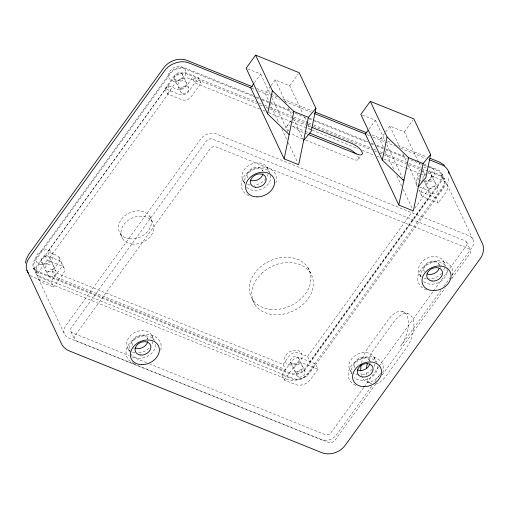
<?xml version="1.0" encoding="UTF-8"?>
<svg xmlns="http://www.w3.org/2000/svg" width="509" height="509" viewBox="0 0 509 509"><rect width="100%" height="100%" fill="white"/><g stroke="black" fill="none" stroke-linecap="round" stroke-linejoin="round"><path stroke-width="0.38" stroke-dasharray="2.54 1.91" d="M44.747 254.85L37.278 265.176A11.427 8.818 -25.2 0 0 40.128 277.43L51.021 281.821L53.496 287.082L63.453 273.314A6.859 5.294 -25.2 0 0 61.742 265.965L47.222 260.112L44.747 254.85L59.267 260.697A6.859 5.294 -25.2 0 1 60.978 268.052L51.021 281.821M164.98 88.649L172.449 78.329A11.427 8.818 -25.2 0 1 187.745 73.379L198.631 77.769L201.106 83.031L191.155 96.793A6.859 5.294 -25.2 0 1 181.974 99.764L167.455 93.91L164.98 88.649L179.499 94.496A6.859 5.294 -25.2 0 0 188.674 91.531L198.631 77.769M167.945 85.582L170.426 90.844L50.194 257.045L47.712 251.783L167.945 85.582L177.024 89.234A6.859 5.294 -25.2 0 0 186.199 86.269L192.421 77.667L256.587 103.518M47.222 260.112L39.759 270.438A11.427 8.818 -25.2 0 0 42.61 282.692L53.496 287.082M167.455 93.91L174.924 83.591A11.427 8.818 -25.2 0 1 190.22 78.64L201.106 83.031M52.274 271.392L283.112 364.399L285.587 369.661L54.756 276.654L52.274 271.392L58.497 262.79A6.859 5.294 -25.2 0 0 56.792 255.435L47.712 251.783M254.322 82.808L260.659 74.053L246.865 68.492M270.654 86.155L265.221 93.662L269.274 102.277M271.106 85.531L275.178 79.9L289.697 85.747L302.785 113.558M289.697 85.747L298.255 73.92M286.885 126.117L290.62 120.957A9.143 3.385 35.9 0 0 290.881 123.197M369.012 129.019L375.349 120.258L360.836 114.41M358.552 159.26L361.04 155.818M418.481 161.907L404.388 131.958L389.869 126.111L379.911 139.873L383.627 147.769M404.388 131.958L412.945 120.124M283.112 364.399L289.335 355.791A6.859 5.294 -25.2 0 1 298.516 352.826L307.589 356.485L310.064 361.746L430.296 195.545L427.821 190.283L419.441 186.905M420.148 174.969L417.036 179.27A6.859 5.294 -25.2 0 0 417.463 185.88M422.368 171.896L423.259 170.668L425.422 175.274M281.852 374.821L291.81 361.059A6.859 5.294 -25.2 0 1 300.991 358.088L315.51 363.935L317.985 369.203L310.515 379.523A11.427 8.818 -25.2 0 1 295.22 384.473L284.334 380.083L281.852 374.821L292.745 379.205A11.427 8.818 -25.2 0 0 308.04 374.261L315.51 363.935M422.177 180.848L424.398 177.775M428.107 172.646L429.469 170.769L440.355 175.153A11.427 8.818 -25.2 0 1 443.205 187.414L435.742 197.74L438.217 203.002L445.68 192.676A11.427 8.818 -25.2 0 0 442.83 180.421L431.944 176.031L429.469 170.769M284.334 380.083L294.285 366.321A6.859 5.294 -25.2 0 1 303.466 363.35L317.985 369.203M431.944 176.031L421.986 189.793A6.859 5.294 -25.2 0 0 423.698 197.148L438.217 203.002M307.589 356.485L412.443 211.54M414.771 208.321L427.821 190.283M363.7 387.489L331.073 432.586A4.575 3.525 -25.2 0 1 324.958 434.565L149.671 363.948M364.17 386.84L378.613 366.868M379.084 366.226L433.146 291.485M433.617 290.843L448.066 270.871M449.931 268.294L466.244 245.739A4.575 3.525 -25.2 0 0 465.099 240.84L212.488 139.065A4.575 3.525 -25.2 0 0 206.368 141.044L71.203 327.885A4.575 3.525 -25.2 0 0 72.342 332.791L129.051 355.638M371.595 386.293L336.519 434.781A11.427 8.818 -25.2 0 1 321.224 439.731L68.607 337.951A11.427 8.818 -25.2 0 1 65.756 325.696L200.928 138.849A11.427 8.818 -25.2 0 1 216.223 133.899L468.834 235.68A11.427 8.818 -25.2 0 1 471.684 247.934L451.75 275.496M374.828 381.826L380.827 373.53M441.08 290.238L400.742 346.005A22.86 11.822 -68.1 0 0 406.996 315.644A22.86 11.822 -68.1 0 0 388.361 319.69L368.446 347.221A22.86 11.822 -68.1 0 0 361.606 362.542M443.867 286.395L449.892 278.06M375.693 383.939L334.788 440.482A4.575 3.525 -25.2 0 1 328.668 442.461L76.057 340.686A4.575 3.525 -25.2 0 1 74.918 335.781L210.083 148.933A4.575 3.525 -25.2 0 1 216.204 146.955L468.814 248.729A4.575 3.525 -25.2 0 1 469.96 253.635L451.629 278.977M382.208 374.936L445.133 287.954M256.765 88.483L270.438 93.993M271.157 94.286L277.634 96.895M282.673 98.924L312.182 110.809M371.914 134.879L384.868 140.096M387.75 141.254L391.345 142.705M397.822 145.313L427.331 157.205M251.605 88.178L254.551 89.361M258.228 90.85L279.587 99.452M284.741 101.526L311.26 112.209M367.231 134.764L369.439 135.655M373.122 137.137L395.34 146.089M400.481 148.157L425.454 158.223M253.024 95.418L185.27 68.117A11.427 8.818 -25.2 0 0 169.968 73.067L34.803 259.908A11.427 8.818 -25.2 0 0 37.653 272.169L290.264 373.943A11.427 8.818 -25.2 0 0 305.565 369L440.73 182.152A11.427 8.818 -25.2 0 0 437.88 169.891L429.781 166.628M256.708 96.901L258.916 97.792M261.861 98.975L290.582 110.548M308.995 117.967L367.912 141.706M370.857 142.889L373.803 144.079M376.749 145.262L384.855 148.526M385.593 148.825L406.214 157.135M423.889 164.254L426.835 165.444M255.473 97.289L184.767 68.804A10.517 8.112 -25.2 0 0 170.7 73.353L35.528 260.201A10.517 8.112 -25.2 0 0 38.15 271.482L290.766 373.256A10.517 8.112 -25.2 0 0 304.84 368.707L440.005 181.859A10.517 8.112 -25.2 0 0 437.384 170.579L410.133 159.603M256.205 97.588L261.365 99.662M262.103 99.961L270.203 103.225M270.941 103.524L294.507 113.017M295.239 113.316L308.499 118.654M309.237 118.953L313.652 120.735M314.39 121.027L368.153 142.692M371.099 143.875L374.045 145.065M376.991 146.248L385.09 149.512M385.828 149.811L407.187 158.414M257.948 102.551L187.248 74.066A10.517 8.112 -25.2 0 0 173.175 78.621L38.003 265.463A10.517 8.112 -25.2 0 0 40.631 276.743L293.241 378.518A10.517 8.112 -25.2 0 0 307.315 373.969L442.48 187.121A10.517 8.112 -25.2 0 0 439.859 175.847L384.619 153.591M258.687 102.85L261.632 104.04M264.578 105.223L268.994 107.005M269.732 107.304L293.299 116.796M294.037 117.095L308.028 122.733M308.766 123.025L313.181 124.807M313.919 125.106L370.628 147.954M373.574 149.137L376.52 150.327M380.204 151.809L383.888 153.292M260.271 105L262.485 105.891M266.169 107.38L269.121 108.57M269.859 108.862L292.72 118.075M293.458 118.374L307.474 124.018M308.206 124.317L312.634 126.098M313.372 126.397L371.634 149.869M374.586 151.058L379.008 152.84M379.746 153.139L407.773 164.426M408.511 164.725L421.783 170.076M307.43 125.596L295.665 120.856A9.143 3.385 35.9 0 0 293.871 120.277M308.168 125.895L311.107 127.078M259.8 109.079L194.896 82.929L192.421 77.667M262.746 110.262L264.96 111.153M268.65 112.642L290.773 121.556M291.511 121.855L357.884 148.596M362.313 150.378L374.109 155.13M377.061 156.32L380.007 157.51M383.697 158.993L405.081 167.614M405.819 167.906L419.836 173.556M420.574 173.849L424.996 175.63M291.931 126.016L304.433 131.055M305.165 131.354L308.842 132.83M307.239 134.052L300.615 131.386A9.143 3.385 35.9 0 1 292.166 125.169M302.766 138.912L296.887 136.546A9.143 3.385 35.9 0 1 291.027 132.932M305.705 140.102L353.507 159.355A9.143 3.385 35.9 0 0 357.744 156.059M435.742 197.74L421.223 191.887A6.859 5.294 -25.2 0 1 419.002 190.099L421.477 195.361M402.237 311.368L407.677 313.563M366.951 381.852L371.716 383.773M131.996 356.828L146.726 362.758M442.181 174.046L444.656 179.314M447.131 184.576L473.135 239.834M441.335 174.402L443.816 179.671M466.581 242.029L470.297 249.925M431.333 174.606L437.524 187.764M418.818 162.619L421.166 167.614M422.508 170.464L424.856 175.452M424.404 181.255L429.577 192.262M389.869 126.111L399.921 147.47M402.937 153.877L406.621 161.709M408.294 165.266L417.342 184.493M416.521 184.837L417.45 186.809M443.473 261.015L445.948 266.283M375.349 120.258L385.071 140.91M386.745 144.467L402.492 177.934M438.707 263.719L439.324 265.03M439.636 265.692L440.565 267.664M384.976 150.639L394.093 170.012M396.797 175.751L401.525 185.804M403.211 189.393L412.672 209.485M419.651 274.51L421.197 277.799A13.718 10.581 -25.2 0 1 429.189 263.617A13.718 10.581 -25.2 0 1 445.521 265.673M304.458 117.121L307.481 123.541M307.818 124.253L310.496 129.96M275.178 79.9L285.562 101.972M288.247 107.666L291.931 115.498M293.273 118.349L303.657 140.42M260.659 74.053L270.374 94.699M271.717 97.55L287.801 131.723M269.611 102.996L279.066 123.089M281.77 128.828L286.834 139.593M288.183 142.463L297.638 162.556M374.02 357.019L376.501 362.287A13.718 10.581 -25.2 0 0 360.168 359.418A13.718 10.581 -25.2 0 0 351.751 373.765L350.198 370.514M369.254 359.723L370.806 363.012M267.072 167.283L269.547 172.545A13.718 10.581 -25.2 0 0 253.215 169.675A13.718 10.581 -25.2 0 0 244.804 184.029M262.307 169.981L262.924 171.298M307.92 267.639L310.395 272.9M243.251 180.778L245.103 184.722M182.349 74.289L188.54 87.446M174.409 78.787L180.6 91.944M298.649 358.012L304.84 371.169M290.709 362.51L296.9 375.667M252.33 299.12L254.805 304.388M149.837 216.459L152.312 221.72M120.054 233.326L122.535 238.587M151.809 335.043L154.284 340.305A13.718 10.581 -25.2 0 0 137.952 337.435A13.718 10.581 -25.2 0 0 129.534 351.789M147.044 337.741L147.661 339.058M133.676 347.806L134.293 349.123M127.982 348.531L129.84 352.483M59.012 257.223L63.962 267.753M49.666 257.694L55.863 270.852M41.725 262.192L47.916 275.35M70.859 331.601L74.575 339.49M34.198 267.658L36.673 272.919M33.352 268.014L35.834 273.276M38.309 278.538L64.312 333.796M30.502 275.35A18.286 14.112 -25.2 0 0 33.918 277.329L286.535 379.103A18.286 14.112 -25.2 0 0 311.005 371.188L446.177 184.347A18.286 14.112 -25.2 0 0 449.205 176.68M423.991 167.467A9.143 7.056 -25.2 0 1 434.921 172.723A9.143 7.056 -25.2 0 1 424.042 181.694M422.056 181.408A9.143 7.056 -25.2 0 1 420.307 180.701M418.894 179.62A9.143 7.056 -25.2 0 1 422.006 168.434M427.7 173.143A4.575 3.525 -25.2 0 1 431.511 177.374A4.575 3.525 -25.2 0 1 424.869 180.294M423.03 178.252A4.575 3.525 -25.2 0 1 425.46 173.868M248.92 195.685A18.286 14.112 -25.2 0 1 243.499 177.367A18.286 14.112 -25.2 0 1 265.997 167.321A18.286 14.112 -25.2 0 1 275.56 183.781M426.701 289.901A18.286 14.112 -25.2 0 1 419.524 271.768A18.286 14.112 -25.2 0 1 442.397 261.053A18.286 14.112 -25.2 0 1 451.687 278.2M375.655 384.041A22.86 11.822 -68.1 0 0 386.274 375.725L406.188 348.194A22.86 11.822 -68.1 0 0 412.443 317.832A22.86 11.822 -68.1 0 0 393.807 321.885L373.892 349.409A22.86 11.822 -68.1 0 0 368.497 359.774M370.953 383.5A22.86 11.822 -68.1 0 1 366.932 377.907M366.365 375.133A22.86 11.822 -68.1 0 1 366.206 370.889M270.654 175.274A13.718 10.581 -25.2 0 1 261.62 189.106A13.718 10.581 -25.2 0 1 245.726 186.039M244.695 182.489A13.718 10.581 -25.2 0 1 250.74 164.413A13.718 10.581 -25.2 0 1 268.358 171.514M268.001 174.422A13.718 10.581 -25.2 0 1 267.365 176.178M266.048 178.417A13.718 10.581 -25.2 0 1 254.137 185.161M250.116 185.041A13.718 10.581 -25.2 0 1 247.132 184.105M134.338 363.7A18.286 14.112 -25.2 0 1 127.975 345.566A18.286 14.112 -25.2 0 1 150.479 335.03A18.286 14.112 -25.2 0 1 160.297 351.541M155.569 344.529A13.718 10.581 -25.2 0 1 145.466 357.216A13.718 10.581 -25.2 0 1 130.463 353.8M131.328 351.598A13.718 10.581 -25.2 0 1 134.198 332.829A13.718 10.581 -25.2 0 1 153.094 339.268M152.878 341.596A13.718 10.581 -25.2 0 1 151.504 345.07M148.991 348.226A13.718 10.581 -25.2 0 1 137.5 353.004M134.853 352.794A13.718 10.581 -25.2 0 1 131.869 351.865M355.867 385.428A18.286 14.112 -25.2 0 1 350.72 366.671A18.286 14.112 -25.2 0 1 373.924 357.286A18.286 14.112 -25.2 0 1 381.928 374.885M377.786 366.512A13.718 10.581 -25.2 0 1 369.006 378.645A13.718 10.581 -25.2 0 1 354.118 377.493M351.643 372.232A13.718 10.581 -25.2 0 1 357.693 354.149A13.718 10.581 -25.2 0 1 375.311 361.25M374.955 364.164A13.718 10.581 -25.2 0 1 373.371 367.613M372.155 369.21A13.718 10.581 -25.2 0 1 361.085 374.904M358.374 374.942A13.718 10.581 -25.2 0 1 353.545 373.574M446.87 268.294A13.718 10.581 -25.2 0 1 439.731 281.986A13.718 10.581 -25.2 0 1 423.571 281.49M421.096 276.228A13.718 10.581 -25.2 0 1 427.14 258.146A13.718 10.581 -25.2 0 1 444.758 265.246M444.548 267.575A13.718 10.581 -25.2 0 1 443.765 269.91M441.608 273.206A13.718 10.581 -25.2 0 1 428.489 278.977M426.523 278.773A13.718 10.581 -25.2 0 1 423.533 277.844M424.417 271.812A8.227 6.35 -25.2 0 1 429.106 261.906A8.227 6.35 -25.2 0 1 439.35 265.246M370.011 362.949A8.227 6.35 -25.2 0 1 369.579 364.705M354.964 367.816A8.227 6.35 -25.2 0 1 359.329 358.062A8.227 6.35 -25.2 0 1 369.744 360.716M132.48 345.35A8.227 6.35 -25.2 0 1 137.767 335.787A8.227 6.35 -25.2 0 1 147.68 339.268M248.01 178.08A8.227 6.35 -25.2 0 1 252.381 168.32A8.227 6.35 -25.2 0 1 262.79 170.979M289.36 131.379A9.143 3.385 35.9 0 1 290.136 125.443M379.886 374.777A22.86 11.822 -68.1 0 1 362.529 378.244M361.492 375.718A22.86 11.822 -68.1 0 1 360.792 371.589M262.568 272.525L257.198 278.41A32.003 24.693 -25.2 0 0 272.347 314.562L280.217 314.619A32.003 24.693 -25.2 0 0 311.89 275.763A32.003 24.693 -25.2 0 0 262.568 272.525M290.015 364.953A9.143 7.056 -25.2 0 0 302.181 355.25A9.143 7.056 -25.2 0 0 288.132 352.673A9.143 7.056 -25.2 0 0 290.015 364.953M41.032 264.642A9.143 7.056 -25.2 0 0 53.197 254.939A9.143 7.056 -25.2 0 0 39.148 252.362A9.143 7.056 -25.2 0 0 41.032 264.642M173.709 81.236A9.143 7.056 -25.2 0 0 185.874 71.534A9.143 7.056 -25.2 0 0 171.832 68.957A9.143 7.056 -25.2 0 0 173.709 81.236M129.451 238.772A17.147 13.228 -25.2 0 0 151.173 219.64A17.147 13.228 -25.2 0 0 124.215 216.255A17.147 13.228 -25.2 0 0 129.451 238.772M269.872 309.294A32.003 24.693 -25.2 0 0 310.414 273.587A32.003 24.693 -25.2 0 0 260.093 267.257A32.003 24.693 -25.2 0 0 269.872 309.294M293.216 363.96A4.575 3.525 -25.2 0 0 299.006 358.858A4.575 3.525 -25.2 0 0 291.822 357.954A4.575 3.525 -25.2 0 0 293.216 363.96M296.932 371.856A4.575 3.525 -25.2 0 0 302.721 366.754A4.575 3.525 -25.2 0 0 295.532 365.85A4.575 3.525 -25.2 0 0 296.932 371.856M429.609 188.451A4.575 3.525 -25.2 0 0 435.399 183.348A4.575 3.525 -25.2 0 0 428.215 182.445A4.575 3.525 -25.2 0 0 429.609 188.451M176.909 80.244A4.575 3.525 -25.2 0 0 182.706 75.141A4.575 3.525 -25.2 0 0 175.516 74.238A4.575 3.525 -25.2 0 0 176.909 80.244M180.625 88.133A4.575 3.525 -25.2 0 0 186.415 83.037A4.575 3.525 -25.2 0 0 179.232 82.134A4.575 3.525 -25.2 0 0 180.625 88.133M44.232 263.649A4.575 3.525 -25.2 0 0 50.022 258.547A4.575 3.525 -25.2 0 0 42.839 257.643A4.575 3.525 -25.2 0 0 44.232 263.649M47.948 271.539A4.575 3.525 -25.2 0 0 53.738 266.442A4.575 3.525 -25.2 0 0 46.554 265.539A4.575 3.525 -25.2 0 0 47.948 271.539M131.926 244.034A17.147 13.228 -25.2 0 0 153.648 224.908A17.147 13.228 -25.2 0 0 126.69 221.517A17.147 13.228 -25.2 0 0 131.926 244.034M183.1 93.401A4.575 3.525 -25.2 0 0 188.896 88.299A4.575 3.525 -25.2 0 0 181.707 87.395A4.575 3.525 -25.2 0 0 183.1 93.401M432.084 193.713A4.575 3.525 -25.2 0 0 437.88 188.61A4.575 3.525 -25.2 0 0 430.69 187.706A4.575 3.525 -25.2 0 0 432.084 193.713M50.423 276.807A4.575 3.525 -25.2 0 0 56.219 271.704A4.575 3.525 -25.2 0 0 49.029 270.801A4.575 3.525 -25.2 0 0 50.423 276.807M299.407 377.118A4.575 3.525 -25.2 0 0 305.196 372.015A4.575 3.525 -25.2 0 0 298.013 371.112A4.575 3.525 -25.2 0 0 299.407 377.118"/><path stroke-width="0.76" d="M25.45 263.019L26.137 259.526L28.542 254.723L163.707 67.875C168.848 60.851 178.653 57.301 186.956 60.361L252.445 86.746M267.619 113.838L272.372 90.761L255.601 55.125L246.14 68.2L267.619 113.838L289.137 134.573M255.601 55.125L299.152 72.672L315.924 108.309L308.409 117.344L298.656 164.712L284.137 158.859L293.89 111.496L272.372 90.761M315.924 108.309L311.171 131.386L303.657 140.42M382.31 160.049L387.063 136.972L370.291 101.336L360.836 114.41L382.31 160.049L403.828 180.778L403.16 179.359M370.291 101.336L413.849 118.883L430.614 154.52L423.1 163.554L413.346 210.917L398.827 205.07L408.587 157.707L387.063 136.972M430.614 154.52L425.861 177.596L418.347 186.631M253.87 83.438L250.702 87.815L284.137 158.859M368.109 130.272L365.392 134.026L398.827 205.07M315.058 111.974L366.874 132.849M430.207 158.363L439.566 162.136L444.694 165.368M250.867 87.879L189.004 62.957A18.286 14.112 -25.2 0 0 164.528 70.872L29.357 257.719A18.286 14.112 -25.2 0 0 28.72 273.568M314.206 113.399L365.755 134.166M429.093 159.686L441.615 164.731A18.286 14.112 -25.2 0 1 449.091 173.512M293.89 111.496L308.409 117.344M408.587 157.707L423.1 163.554M311.845 127.377L352.285 143.672A9.143 3.385 35.9 0 1 362.02 151.854A9.143 3.385 35.9 0 1 357.235 154.195L307.97 134.344M309.58 133.129L348.55 148.832A9.143 3.385 35.9 0 1 356.077 153.992M448.614 171.711L482.666 244.072C484.377 248.856 483.359 254.303 480.426 258.387L345.255 445.235C340.12 452.266 330.309 455.803 322.012 452.749L69.402 350.975C65.636 349.441 62.448 346.546 60.965 342.71L26.92 270.349M366.391 368.599A22.86 11.822 -68.1 0 1 367.396 363.318M439.032 268.701A8.227 6.35 -25.2 0 1 427.083 273.957M369.579 364.705A8.227 6.35 -25.2 0 1 357.63 369.96M147.712 341.552A8.227 6.35 -25.2 0 1 135.413 347.978M262.975 173.798A8.227 6.35 -25.2 0 1 250.676 180.224M360.754 370.883A22.86 11.822 -68.1 0 1 361.167 364.826M255.62 187.274A8.227 6.35 -25.2 0 0 266.042 178.093A8.227 6.35 -25.2 0 0 253.107 176.464A8.227 6.35 -25.2 0 0 255.62 187.274M257.045 196.894A15.085 11.643 -25.2 0 0 273.937 178.532A15.085 11.643 -25.2 0 0 249.353 178.245A15.085 11.643 -25.2 0 0 257.045 196.894M433.445 290.626A15.085 11.643 -25.2 0 0 450.344 272.264A15.085 11.643 -25.2 0 0 425.753 271.978A15.085 11.643 -25.2 0 0 433.445 290.626M363.999 386.63A15.085 11.643 -25.2 0 0 380.891 368.268A15.085 11.643 -25.2 0 0 356.3 367.982A15.085 11.643 -25.2 0 0 363.999 386.63M141.782 364.648A15.085 11.643 -25.2 0 0 158.674 346.285A15.085 11.643 -25.2 0 0 134.09 345.999A15.085 11.643 -25.2 0 0 141.782 364.648M432.02 281.006A8.227 6.35 -25.2 0 0 442.442 271.825A8.227 6.35 -25.2 0 0 429.507 270.196A8.227 6.35 -25.2 0 0 432.02 281.006M362.567 377.01A8.227 6.35 -25.2 0 0 372.995 367.829A8.227 6.35 -25.2 0 0 360.054 366.2A8.227 6.35 -25.2 0 0 362.567 377.01M140.357 355.027A8.227 6.35 -25.2 0 0 150.779 345.846A8.227 6.35 -25.2 0 0 137.837 344.218A8.227 6.35 -25.2 0 0 140.357 355.027"/></g></svg>
